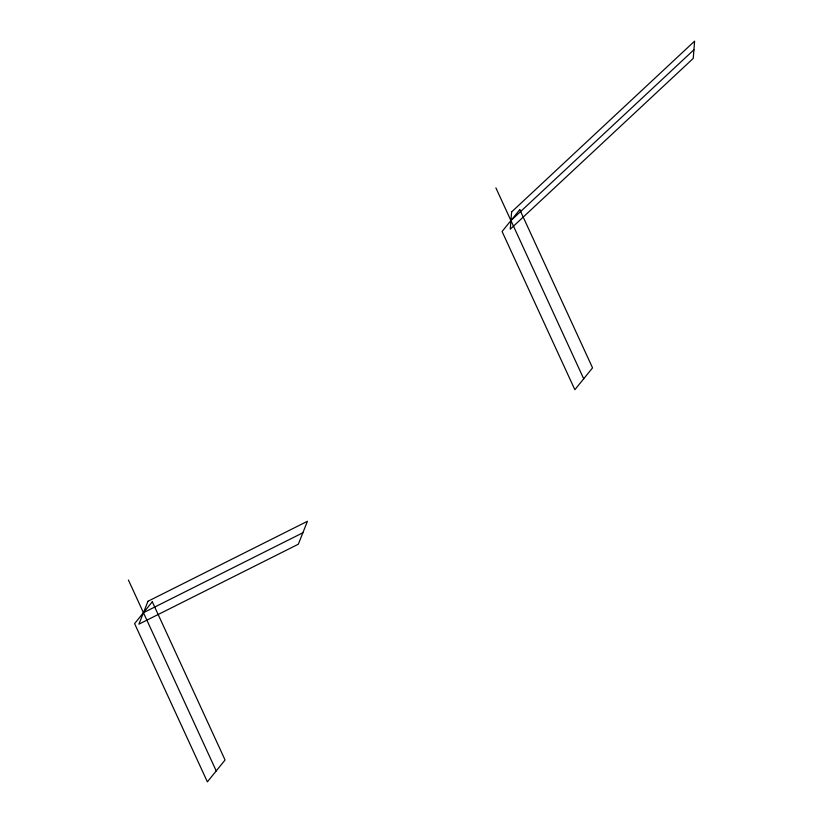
<?xml version="1.0" encoding="UTF-8"?>
<svg xmlns="http://www.w3.org/2000/svg" width="823" height="823" viewBox="0 0 823 823"><rect width="100%" height="100%" fill="white"/><g stroke="black" fill="none" stroke-linecap="round" stroke-linejoin="round"><path stroke-width="1.23" d="M510.929 220.574L693.923 49.771M143.449 612.703L302.874 532.759M495.888 187.87L583.702 378.786M128.409 580.009L216.223 770.925M511.597 211.953L510.27 229.185L693.254 58.392L694.591 41.15L511.597 211.953M147.996 601.253L138.912 624.163L298.338 544.209L307.411 521.298L147.996 601.253M152.296 601.778L134.602 623.628L207.375 781.85L225.07 759.999L152.296 601.778M519.776 209.639L502.081 231.5L574.855 389.711L592.55 367.86L519.776 209.639"/></g></svg>
